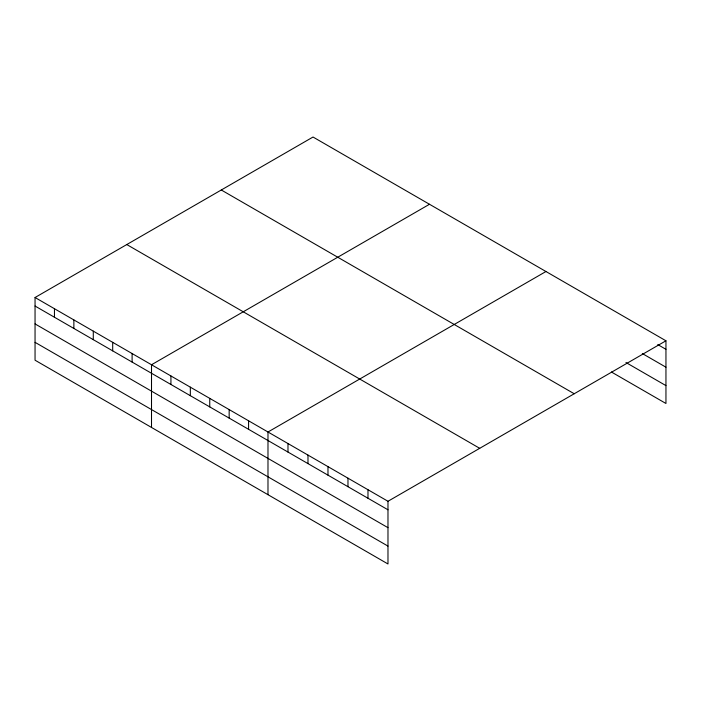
<?xml version="1.0" encoding="UTF-8"?>
<svg xmlns="http://www.w3.org/2000/svg" width="701" height="701" viewBox="0 0 701 701"><rect width="100%" height="100%" fill="white"/><g stroke="black" fill="none" stroke-linecap="round" stroke-linejoin="round"><path stroke-width="1.05" d="M387.977 527.678L387.977 501.276L35.05 297.513L35.05 360.209L387.977 563.972L387.977 527.678L35.05 323.915M611.403 371.994L665.95 403.487L665.95 340.791L313.023 137.028L35.05 297.513M429.485 204.271L151.512 364.757L151.512 427.452M545.956 271.515L267.984 432L267.984 494.687M387.977 501.276L665.95 340.791M657.766 344.585L665.95 349.308M642.318 353.541L665.95 367.193M625.949 362.513L665.95 385.611M221.288 189.989L574.215 393.752M126.785 244.553L479.712 448.316M35.05 306.039L387.977 509.793M35.05 342.333L387.977 546.097M367.981 489.727L367.981 498.253M347.976 478.187L347.976 486.704M327.98 466.638L327.98 475.155M307.984 455.089L307.984 463.615M287.98 443.54L287.98 452.066M248.575 420.793L248.575 429.31M229.157 409.586L229.157 418.103M209.748 398.378L209.748 406.895M190.339 387.171L190.339 395.688M170.93 375.964L170.93 384.481M132.103 353.549L132.103 362.066M112.695 342.342L112.695 350.859M93.286 331.135L93.286 339.652M73.868 319.928L73.868 328.445M54.459 308.72L54.459 317.246"/></g></svg>
